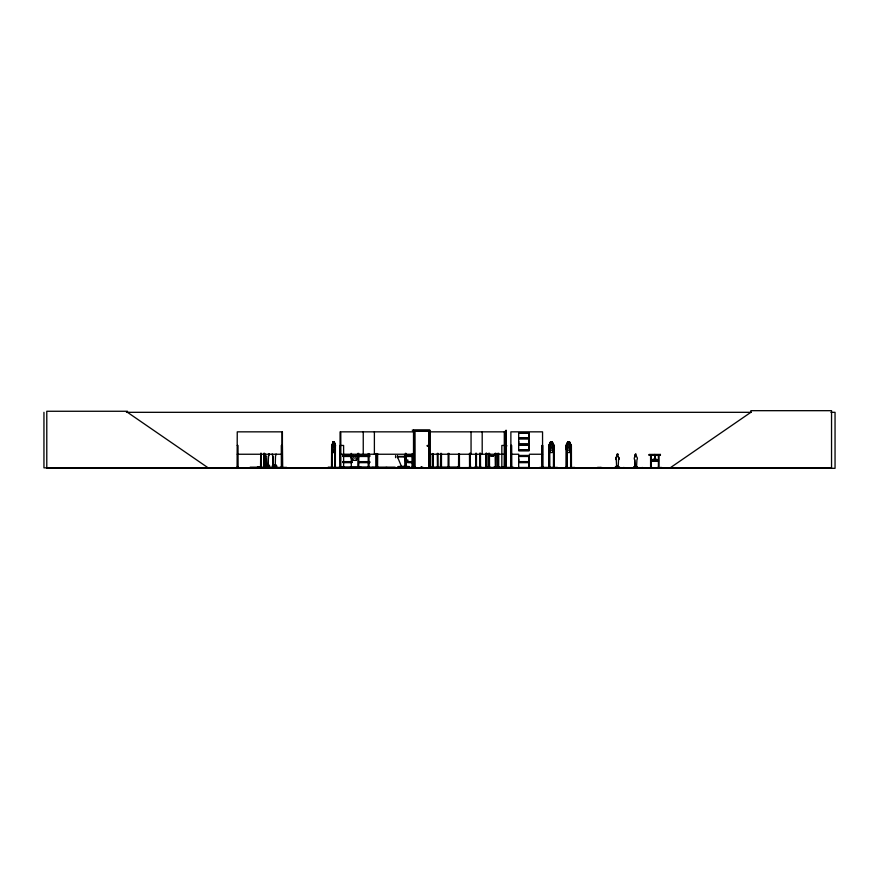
<?xml version="1.0" encoding="UTF-8"?>
<svg xmlns="http://www.w3.org/2000/svg" width="879" height="879" viewBox="0 0 879 879"><rect width="100%" height="100%" fill="white"/><g stroke="black" fill="none" stroke-linecap="round" stroke-linejoin="round"><path stroke-width="1.32" d="M518.687 461.629L518.687 456.476L529.169 456.476L529.169 461.629L518.687 461.629L518.698 459.058M518.687 444.005L518.687 438.863L529.169 438.863L529.169 444.005L518.687 444.005L518.698 441.434M529.158 456.476L529.158 461.629M529.158 438.863L529.158 444.005M278.346 467.43L286.741 467.397M344.425 467.837L327.922 467.397L351.941 467.485M372.202 467.419L381.014 467.848M436.896 467.837L401.439 467.507L437.039 467.848M506.842 445.939L506.842 445.675M332.361 445.268L332.284 467.848M549.408 445.268L549.485 467.848M553.517 445.268L553.462 467.848M566.592 445.29L566.483 467.848M571.449 467.848L571.394 445.455L570.647 445.137M268.974 453.993A2.802 1.912 -90 0 1 268.414 455.981L268.018 466.771L268.545 455.981A2.802 1.912 -90 0 0 269.106 453.993M617.937 454.179L618.168 456.86A1.868 1.571 -90 0 1 618.552 459.794L618.168 466.991L616.586 466.991M268.007 465.551L268.513 465.222M267.743 464.969C269.688 465.178 265.93 465.244 268.633 465.244M268.139 465.518L267.48 464.969M267.831 465.222L267.831 465.474M275.215 465.551L275.215 464.892L274.237 465.046L275.49 464.925L274.336 465.354M274.435 464.881L274.303 465.398M275.38 465.562L275.182 464.881L274.72 465.376M616.761 454.366L616.586 456.86A1.868 1.571 -90 0 0 616.267 459.794L616.651 466.991M617.344 465.859L616.487 465.76L616.487 467.595M635.056 454.597L634.968 456.86L635.418 454.025M635.803 466.244L635.077 465.925M635.44 465.925L635.44 466.244M333.537 442.423C331.877 449.806 335.613 449.784 333.932 442.423L333.46 442.423M518.621 467.804L529.18 467.628L529.169 462.662L518.687 462.662L518.687 467.628M256.943 467.782L268.183 467.793M274.698 464.969L275.457 465.068L274.885 465.474M335.36 467.837L335.404 445.455L334.24 441.961L333.075 441.961M335.525 467.782L335.437 467.035M275.028 465.09L275.028 465.365M569.493 441.961L567.746 441.961L566.911 445.455L566.911 448.114L568.032 450.224L569.152 450.224L570.251 448.114L569.427 441.961M617.069 465.925L617.322 466.233M635.187 466.2L634.858 465.76M562.846 467.782L574.701 467.43M635.132 466.145L635.715 466.002M513.852 467.782L493.679 467.386M333.141 441.862L331.91 445.455L331.954 448.971L333.141 452.52M333.053 452.52L334.339 452.52L335.525 445.422L334.262 441.862L333.053 441.862M334.339 452.52L335.404 448.938M467.156 467.793L471.671 467.397M471.649 467.782L467.199 467.738M481.835 467.782L474.341 467.386L481.846 467.43M486.197 467.793L486.142 453.355M490.976 467.43L484.549 467.848L490.965 467.782M495.657 467.782L495.756 453.355M334.328 441.961L334.899 448.114L334.13 450.224L333.361 450.224L332.581 448.114L333.163 441.961L331.877 445.422L331.899 467.848L331.976 450.718M237.088 467.397L237.253 431.842L282.06 431.842L282.115 467.848M376.695 467.782L376.63 467.035M414.47 467.738L414.503 467.035M429.644 467.793L429.853 453.355M550.639 452.432L548.957 448.938L548.837 445.422L550.54 441.862L552.331 441.862M549.672 445.455L548.892 445.455L550.606 441.862M552.265 452.52L553.913 448.938M566.911 467.848L566.911 467.035L566.098 467.035L566.142 467.848L566.164 445.455L567.79 441.862L569.526 441.862L571.229 445.422L571.207 467.848M569.526 452.52L567.724 452.52C565.56 449.268 565.186 445.049 567.823 441.961M569.427 452.432L571.229 448.971L569.449 452.52M654.822 458.552L654.976 455.366M427.26 445.488C427.557 447.752 428.359 444.06 427.172 445.917M250.812 467.65L250.625 467.837M252.361 467.837L253.306 467.804L252.702 467.848M257.162 467.837L257.316 467.188M257.899 467.188L257.294 467.65M266.831 466.024L266.689 467.837M267.051 467.826L267.612 467.826M267.425 467.65L266.842 467.485M267.787 466.024L269.699 466.024C270.754 468.013 267.886 467.628 269.545 467.837M273.787 467.837L274.468 467.65M276.632 467.837L276.786 466.024L274.874 466.024M493.383 456.08L494.558 454.245M355.017 456.223L355.962 454.839M357.335 454.245L355.995 456.08L353.149 456.08L351.82 454.245M355.951 460.266L358.709 456.772L355.995 460.354L353.149 460.354L351.051 457.695M624.42 467.837L623.804 467.397M623.683 467.826L624.288 467.705M625.584 467.826L626.364 467.815M625.991 467.815L614.641 467.386M644.703 467.837L633.88 467.837L634.045 466.617L635.045 466.617L635.045 467.397M633.913 467.826L634.682 467.815L634.034 467.595M636.429 467.705L635.77 467.826L636.407 466.617M357.324 455.948L355.501 458.058L353.666 458.058L351.82 455.948M670.172 467.848L750.864 412.317L750.864 410.68L831.545 410.68L831.545 467.848L43.95 467.848L43.95 412.317M338.712 467.837L339.107 467.156L395.111 467.156L395.111 467.848L396.934 467.848M260.14 467.65L259.766 467.826M276.764 467.65L250.01 467.837L250.218 467.188L269.468 467.188L269.468 466.024M513.907 467.848L493.734 467.43M615.805 467.837L615.663 466.617L616.673 466.617M617.541 467.705L618.179 467.837M626.331 467.837L615.641 467.705M642.373 467.815L642.186 467.397M350.26 467.793L350.38 467.035M367.982 467.793L368.125 467.035M376.399 467.793L376.256 453.542L376.212 467.848M405.054 467.804L405.175 456.19L406.109 456.19L406.219 467.804M651.174 459.959L654.822 458.827L658.415 459.959M651.174 460.266L654.767 459.19M126.444 412.317L751.281 412.317M830.93 412.317L835.05 412.317L835.05 468.32L46.785 468.32L46.785 411.262L127.477 411.262L127.477 412.317L208.158 467.848M412.207 430.15L429.941 430.15L429.93 467.848M414.701 431.347L428.743 431.347L428.743 467.848M505.799 431.38L504.964 431.38L504.832 467.848M413.866 431.842L340.788 431.842L340.843 467.848M428.842 431.842L504.612 431.842L504.568 467.848L504.656 445.455L501.832 445.455L501.832 467.848M518.676 432.655L529.18 432.655M518.676 432.842L529.18 432.853L529.169 437.83L518.687 437.83L518.687 432.864M518.698 433.171L529.158 433.171L529.158 437.83M518.61 438.181L529.235 438.181M518.61 438.5L529.235 438.5M552.309 441.961L550.562 441.961L549.727 448.114L550.847 450.224L551.957 450.224L553.067 448.114L552.232 441.961L553.913 445.455L553.968 467.848M518.61 444.367L529.235 444.367M518.61 444.686L529.235 444.686M529.169 445.049L518.687 445.049L518.687 450.004L529.158 449.872L529.169 445.049L529.158 449.872M335.152 445.137L335.075 467.848M548.837 445.422L548.957 467.848L548.925 467.035L549.727 467.035M553.968 445.422L552.265 441.862M571.152 445.422L569.449 441.862M237.253 445.455L238.011 445.455L238.099 467.848M282.06 445.455L281.302 445.455L281.379 467.848M282.39 445.455L282.642 467.837M332.306 445.455L331.658 445.455L331.526 467.43M340.074 445.455L340.36 467.848L339.986 467.035M340.832 445.455L343.612 445.455L343.612 467.848M510.875 445.455L511.611 445.455L511.677 467.848M553.418 445.455L554.199 445.455L554.22 467.848M566.076 445.455L566.856 445.455M331.877 448.971L333.163 452.432M548.957 448.938L550.606 452.52M566.153 448.938L567.724 452.52M529.18 450.015L518.588 450.147L529.18 450.279M518.676 450.466L529.18 450.466M518.698 450.784L529.158 450.784M550.54 452.52L552.331 452.52M237.253 454.245L282.06 454.245M340.788 454.245L413.866 454.245M428.842 454.245L504.612 454.245M510.875 454.245L518.797 454.245M529.356 454.245L542.552 454.245M649.196 454.751L660.393 454.751M649.196 455.058L660.393 455.058M343.008 455.443L351.952 455.443M359.203 455.443L369.674 455.443M407.68 455.443L412.921 455.443M518.687 455.443L529.169 455.443M342.953 455.805L352.018 455.805M359.126 455.805L369.751 455.805M407.603 455.805L412.921 455.805M518.61 455.805L529.235 455.805M265.711 455.981L266.238 466.771L265.711 455.981A2.802 1.912 -90 0 1 265.15 453.993A2.802 1.912 -90 0 0 265.832 455.981M272.237 453.993A2.802 1.912 -90 0 0 272.798 455.981L273.325 466.771M353.193 455.992L355.951 455.992M493.394 455.992L491.009 455.992L489.845 454.245M342.953 456.124L352.018 456.124M359.126 456.124L369.751 456.124M407.603 456.124L412.921 456.124M493.427 456.08L490.965 456.08L489.779 454.3M518.61 456.124L529.235 456.124M397.451 456.41L404.45 456.41M343.008 456.476L351.952 456.476M359.203 456.476L369.674 456.476M407.68 456.476L412.921 456.476M404.45 456.882L397.451 456.882L401.472 466.386M616.586 456.86L616.651 456.86A1.868 1.571 -90 0 0 616.322 459.794L616.322 459.794M618.168 456.86L618.223 456.86A1.868 1.571 -90 0 1 618.486 459.794L618.552 459.794M405.175 457.113L406.109 457.113M405.175 457.355L406.109 457.355M658.36 460.288L654.767 459.299L654.624 455.366M405.384 459.893L406.197 459.893M635.956 453.938L636.605 456.86A1.868 1.571 -90 0 1 636.934 459.794L636.539 466.991L634.968 466.991L634.704 459.794A1.868 1.571 -90 0 1 635.023 456.86M405.384 459.981L407.889 459.981M405.384 453.355L405.384 460.827L407.889 460.739M405.384 460.827L406.197 460.827M651.119 461.2L658.47 461.2L658.47 460.497L651.119 460.497L651.174 467.848M343.008 461.629L351.952 461.629M359.203 461.629L369.674 461.629M407.68 461.629L412.921 461.629M342.953 461.98L352.018 461.98M359.126 461.98L369.751 461.98M407.603 461.98L412.921 461.98M518.61 461.98L529.235 461.98M342.953 462.299L352.018 462.299M359.126 462.299L369.751 462.299M407.603 462.299L412.921 462.299M518.61 462.299L529.235 462.299M343.008 462.662L351.952 462.662M359.203 462.662L369.674 462.662M407.68 462.662L412.921 462.662M617.377 466.178L617.102 465.98M275.237 466.771L275.512 455.981A2.802 1.912 -90 0 0 276.072 453.993M257.558 466.958L259.426 466.958M264.656 466.958L265.854 466.958M237.165 467.035L238.099 467.035M281.214 467.035L282.291 467.793M331.592 467.035L332.317 467.035M334.745 467.035L335.47 467.035M412.174 467.035L413.141 467.738M429.381 467.156L459.486 467.035M470.353 467.035L469.408 467.035L469.408 467.848M475.726 467.035L476.682 467.035L476.792 467.848M479.582 467.035L480.538 467.035M486.856 467.035L485.911 467.035L485.911 467.848M488.713 467.035L489.669 467.035L489.768 467.848M495.998 467.035L495.042 467.035L495.042 467.848M497.866 467.035L498.822 467.035L498.822 467.848M504.931 467.035L501.513 467.035L501.513 467.848M511.688 467.035L510.798 467.035L510.809 467.848M542.837 467.035L541.947 467.035L541.958 467.848M553.451 467.035L554.264 467.035L554.253 467.848M570.636 467.035L571.449 467.035M351.314 467.265L357.852 467.265M358.456 467.386L361.434 467.386M368.795 467.386L365.785 467.848M386.002 467.386L388.793 467.848M397.143 467.386L400.011 467.386M400.352 467.386L403.637 467.386M403.955 467.386L406.933 467.386M513.907 467.386L408.911 467.848M539.761 467.397L557.517 467.43M597.5 467.386L600.478 467.386M600.807 467.386L603.455 467.848M651.141 467.386L653.789 467.848M657.756 467.386L660.283 467.848M660.568 467.386L663.447 467.848M359.214 467.485L369.663 467.485M518.698 467.485L529.158 467.485L529.158 462.662M327.922 467.738L351.963 467.628M369.685 467.639L359.247 467.837M505.447 467.793L505.018 467.035M617.377 453.905L618.124 454.366M654.822 459.19L658.415 460.266M449.092 467.782L449.015 467.035M438.236 467.782L438.16 467.035M421.854 467.397L421.777 467.035M413.504 467.793L413.515 430.15M634.649 467.837L634.22 466.617M498.503 467.793L498.47 467.035M489.372 467.793L489.317 467.035M489.076 467.782L488.944 453.355M276.94 467.826L250.57 467.837M260.558 467.782L260.689 453.355M351.128 457.64L353.193 460.266M353.204 454.839L354.105 456.223M634.704 459.794L635.023 466.991M272.798 455.981L273.193 466.771M658.997 455.366L658.997 467.848M658.415 455.366L658.415 460.442M658.415 461.2L658.415 467.848M657.195 467.848L654.58 467.848M654.8 454.432L654.822 459.299M654.8 460.497L654.8 461.2M651.174 455.366L651.174 460.442M650.932 467.848L649.174 467.848M650.592 455.366L650.592 467.848M648.757 467.848L646.79 467.848M646.351 467.848L638.407 467.595M637.583 467.848L631.616 467.848M637.231 467.595L637.231 466.617L636.22 466.617L636.22 467.397M637.044 466.617L637.022 467.848M635.583 465.76L635.66 467.397M634.935 465.76L634.869 467.595M631.243 467.848L627.529 467.848M618.86 467.595L618.86 466.617L617.849 466.617L617.849 467.397M618.673 466.617L618.629 467.848M618.025 466.617L618.069 467.848M617.289 467.848L617.278 465.76L617.212 467.397M616.728 467.848L616.553 465.76M615.849 466.617L615.849 467.397M614.465 467.848L610.894 467.848M608.828 467.848L603.917 467.848M570.932 445.455L571.02 467.848M570.878 467.035L570.878 467.848M570.592 445.159L570.647 467.848M566.856 449.4L566.856 467.848M566.625 445.455L566.68 467.848M553.748 445.455L553.836 467.848M553.693 467.035L553.693 467.848M549.683 467.035L549.716 467.848M549.672 448.081L549.672 467.848M549.21 448.081L549.155 467.848M542.761 467.848L542.761 445.455L542.024 445.455L542.167 467.848M542.552 467.848L542.552 431.842L510.875 431.842L510.875 467.848M542.431 467.035L542.354 467.848L542.222 445.455M511.402 445.455L511.468 467.848M511.314 467.035L511.281 467.848M511.084 445.455L511.171 467.848M506.073 467.848L506.073 430.15L505.7 467.848M504.359 431.842L504.359 467.848M504.183 467.035L504.194 467.848M503.799 467.035L503.887 467.848M502.162 467.035L502.162 467.848M501.513 467.035L501.678 467.848M498.745 453.355L498.701 467.848M498.217 467.035L498.217 467.848L498.096 453.355M497.943 453.355L498.03 467.848M495.91 453.355L495.866 467.848M495.635 467.035L495.591 467.848M495.393 467.035L495.371 467.848L495.119 453.355M489.438 453.355L489.504 467.848M489.065 467.035L489.185 467.848M488.79 453.355L488.878 467.848M486.779 453.355L486.812 467.848M486.625 453.355L486.559 467.848M485.988 453.355L486.065 467.848M482.197 431.842L482.197 454.245M480.461 453.355L480.505 467.848M480.308 453.355L480.373 467.848M480.187 467.035L480.209 467.848M479.912 467.035L479.967 467.848M479.813 453.355L479.89 467.848M479.659 453.355L479.648 467.848M476.451 453.355L476.451 467.848L476.33 467.035M476.077 467.035L476.154 467.848M475.957 453.355L475.891 467.848M475.803 453.355L475.737 467.848M471.056 431.842L471.056 454.245M470.419 467.386L470.276 453.355M470.122 453.355L470.133 467.848M470.001 467.035L470.001 467.848M469.76 467.035L469.738 467.848M469.485 453.355L469.573 467.848M459.398 453.542L459.453 467.848M459.31 467.035L459.31 467.848M458.728 467.035L458.728 467.848M458.64 453.542L458.53 467.848M457.904 467.156L457.717 467.386M448.927 453.355L448.938 467.848M448.257 467.035L448.257 467.848M448.169 453.355L448.092 467.848M441.456 453.355L441.467 467.848M441.368 467.035L441.236 467.386M440.786 467.035L440.731 467.848M440.698 453.355L440.445 467.386M438.072 453.355L438.006 467.848M437.467 467.386L437.313 453.355M437.226 467.035L437.237 467.848M432.842 453.542L432.929 467.848M432.842 453.542L432.831 467.848M432.545 453.542L432.655 467.848M432.468 467.035L432.457 467.848M430.699 467.035L430.699 467.848M430.611 453.355L430.611 467.848M429.721 467.848L429.721 430.358L413.723 430.358L413.646 467.848M428.93 467.848L428.831 431.248L414.613 431.248L414.69 467.848M422.755 467.156L422.755 467.848M421.601 467.035L421.601 467.848M421.228 467.156L421.283 467.848M421.019 467.848L421.019 467.035L420.843 467.848M415.262 467.035L415.437 467.848M415.13 467.035L415.119 467.848L415.075 467.035M414.745 431.38L414.778 467.848M413.361 453.542L413.35 467.848M413.02 453.542L413.02 467.848M412.416 454.465L412.416 467.848M412.262 453.542L412.306 467.848M409.471 467.848L409.416 466.573L404.428 466.222L398.099 466.573L398.099 467.848M408.087 467.848L407.526 467.848M405.966 453.355L406.021 467.848M405.351 457.355L405.351 467.848M397.451 455.597L397.451 457.695M395.583 455.597L395.583 457.695M394.792 467.848L391.078 467.848M385.441 467.848L382.826 467.848M382.035 467.848L381.398 467.848M377.728 467.035L377.739 467.848M377.651 453.542L377.563 467.848M376.893 453.542L376.827 467.848M376.542 453.542L376.553 467.848M374.388 431.842L374.388 454.245M371.971 467.848L369.356 467.848M368.971 453.542L369.059 467.848M368.883 467.035L368.883 467.848M368.213 453.542L368.213 467.848M363.631 467.848L361.665 467.848M363.247 431.842L363.247 454.245M358.698 453.355L358.786 467.848M358.61 467.035L358.61 467.848M358.017 467.035L358.017 467.848M357.94 453.355L357.841 467.848M351.226 453.355L351.314 467.848M351.139 467.035L351.139 467.848M350.556 467.035L350.468 467.848M343.931 467.035L343.931 467.848M343.293 467.035L343.293 467.848M343.282 467.035L343.282 467.848M341.162 467.035L341.151 467.848M340.074 431.842L340.074 467.848M335.042 467.035L335.042 467.848M334.811 448.081L334.778 467.848M282.401 431.842L282.39 467.848M281.214 467.035L281.214 467.848M276.566 466.024L276.566 467.188L272.457 467.188L272.457 466.024M275.797 467.188L275.797 464.738L274.764 464.738L274.764 467.188L274.918 464.738M275.643 464.738L275.643 467.188M275.105 466.024L275.105 467.485M274.138 467.188L274.138 466.024L272.237 466.024L272.237 467.485M273.918 466.024L273.918 467.485M268.699 467.188L268.699 464.738L267.677 464.738L267.787 467.188M268.556 464.738L268.556 467.188M268.007 466.024L267.864 467.485M267.051 467.188L267.051 466.024L265.139 466.024L265.139 467.485M265.359 466.024L265.359 467.188M264.689 467.188L264.59 467.848L264.425 453.355M264.227 467.035L264.194 467.848M264.107 453.355L264.074 467.848M263.843 453.355L263.843 467.848L263.799 467.035M261.272 453.355L261.305 467.848M261.008 453.355L261.041 467.848M237.923 467.035L237.923 467.848M237.341 467.035L237.341 467.848M506.26 445.466L506.26 446.268L506.26 445.466M551.111 442.423L550.573 447.015L551.671 448.389L552.243 445.455L551.111 442.423M568.295 442.423L567.757 447.015L568.856 448.389L569.427 445.455L568.295 442.423M660.393 454.432L649.196 454.432L649.196 455.366L660.393 455.366L660.393 454.432M406.527 456.003L404.45 456.003L404.45 457.289L406.527 457.289L406.527 456.003"/></g></svg>
